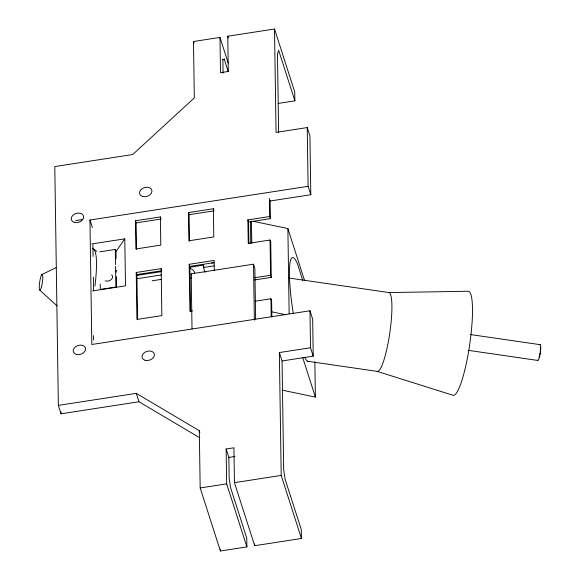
<?xml version="1.0" encoding="UTF-8"?>
<svg xmlns="http://www.w3.org/2000/svg" width="580" height="580" viewBox="0 0 580 580"><rect width="100%" height="100%" fill="white"/><g stroke="black" fill="none" stroke-linecap="round" stroke-linejoin="round"><path stroke-width="0.87" d="M116.087 258.695L115.978 251.531L124.794 238.844L91.843 243.933M41.818 274.558L56.296 267.554M228.274 71.666L224.155 58.848L224.163 59.435L222.88 59.928L223.082 73.145M199.68 437.733L138.975 401.751L61.067 413.794L58.362 405.384L54.788 166.569L132.704 154.534L194.329 97.911L193.481 41.521L219.972 37.424L228.179 62.988M219.972 37.424L220.501 72.674L228.295 71.471L227.766 36.221L274.514 29L294.756 92.046L294.887 100.855L278.125 103.443M222.394 59.704L224.163 59.435M269.678 201.071L310.808 194.72L309.923 135.974L307.226 127.571L276.058 132.385L274.514 29M75.654 220.603L82.781 219.501M313.222 356.156L310.525 347.746L279.357 352.56L282.054 360.97L313.222 356.156L312.671 319.188L309.966 310.779L91.814 344.491L89.951 220.016L308.103 186.311L310.808 194.72M135.452 220.784L160.385 216.927L161.059 219.03L136.126 222.88L135.452 220.784L135.872 248.98L160.805 245.123L160.385 216.927M213.368 208.742L213.788 236.937L188.855 240.794L188.435 212.599L213.368 208.742L213.817 210.141M188.435 212.599L189.109 214.694L214.042 210.844M247.892 219.893L269.707 216.521L270.382 218.624L248.566 221.995L247.892 219.893L248.247 243.39L270.062 240.018L270.737 242.121L271.266 277.37L254.685 279.93M99.724 251.843L115.304 249.436L115.978 251.531M161.16 268.62L161.863 315.614L136.931 319.464L136.227 272.477L161.16 268.62L161.61 270.026M192.582 310.865L189.914 311.279L189.21 264.291L214.143 260.435L214.288 270.374M136.227 272.477L136.902 274.572L161.834 270.722M189.21 264.291L189.885 266.387L213.926 262.675M136.648 275.464L161.581 271.614M189.189 267.351L203.435 265.147L203.95 266.764M203.435 265.147L203.471 267.496L214.15 265.843M137.438 278.654L161.544 274.927M192.016 328.947L191.19 273.825L253.518 264.19L254.867 268.395L255.628 319M152.178 280.785L161.109 279.408M92.546 290.928L125.497 285.839L124.794 238.844M189.892 278.269L191.668 277.994M254.881 277.689L270.592 275.268L271.266 277.37M255.236 301.187L270.94 298.765L271.614 300.861L271.861 316.977M58.362 405.384L136.278 393.349L199.31 430.708L199.854 432.39M199.31 430.708L200.173 487.954L220.407 551L246.899 546.904L226.657 483.865L226.135 449L233.929 447.796L234.45 482.654L254.692 545.7L301.44 538.479L301.31 529.671L285.113 479.232L283.685 469.742L282.054 360.97M226.135 449L228.839 457.41L234.893 456.474M200.173 487.954L226.657 483.865M234.45 482.654L281.199 475.433L301.44 538.479M288.738 278.001L389.006 292.567L468.64 291.254A52.62 8.961 -81.7 0 1 469.466 346.079A52.62 8.961 -81.7 0 1 453.002 395.27L377.152 371.367L307.327 361.224M470.474 334.551L540.168 344.68M468.103 350.313L537.798 360.441M253.206 221.306L287.876 228.542L304.427 280.104M271.846 311.837L285.715 314.737M282.083 390.137L315.389 397.09L314.86 361.782M92.452 248.247L96.78 251.35M39.831 290.16L57.123 305.964M294.887 100.855L278.69 50.424L277.457 53.853L278.639 132.639M227.766 36.221L228.31 37.925M302.695 357.563L315.389 397.09M193.481 41.521L194.032 43.224M203.471 267.496L205.023 272.346M191.19 273.825L191.726 275.507M89.951 220.016L92.379 227.585M136.278 393.349L138.975 401.751M302.716 280.495L297.83 264.726A52.62 7.823 81.2 0 0 289.739 265.336A52.62 7.823 81.2 0 0 293.255 313.265M194.699 273.325L194.539 272.035L192.806 269.765A7.337 4.959 -0.9 0 0 189.609 268.402M307.226 127.571L308.103 186.311M309.966 310.779L310.525 347.746M287.876 228.542L289.152 313.649M279.357 352.56L281.199 475.433M270.113 200.549L270.382 218.624M269.439 198.447L269.707 216.521M270.062 240.018L270.592 275.268M270.94 298.765L271.208 316.665M253.518 264.19L254.359 320.225M250.451 221.4L250.777 243.129M254.663 543.938L254.692 545.7M248.566 221.995L248.893 243.687M246.899 546.904L246.768 538.095L230.579 487.657L229.151 478.166L228.839 457.41M220.386 549.238L220.407 551M189.109 214.694L189.508 241.128M189.885 266.387L190.559 311.576M136.126 222.88L136.525 249.32M136.902 274.572L137.576 319.761M116.261 270.331L116.283 272.121M116.355 276.595L116.515 287.339M115.304 249.436L115.529 264.647M115.558 266.438L115.862 287.027L100.282 289.435L100.202 284.062M92.894 244.658L93.068 256.382M93.38 277.131L93.583 290.66M93.438 335.61L93.503 340.01M61.038 411.981L61.067 413.794M251.474 220.944L251.771 243.31M308.038 361.492A52.62 7.823 81.2 0 1 304.797 357.563M389.006 292.567A39.86 6.786 -81.7 0 1 389.629 334.102A39.86 6.786 -81.7 0 1 377.152 371.367M94.134 249.987A39.86 6.786 -81.7 0 1 94.924 286.027M540.328 347.268A6.38 1.087 -81.7 0 1 540.241 351.255M540.031 352.901A6.38 1.087 -81.7 0 1 539.755 354.518M539.422 356.004A6.38 1.087 -81.7 0 1 539.052 357.258M539.791 344.832A7.975 1.356 -81.7 0 1 540.292 352.981A7.975 1.356 -81.7 0 1 537.5 360.057M213.897 262.595A4.466 3.219 -17.8 0 1 211.642 262.943M111.519 274.789A4.785 3.451 -17.8 0 1 111.338 279.473A4.785 3.451 -17.8 0 1 105.205 280.836M41.557 286.585A7.975 1.356 -81.7 0 0 42.202 274.398A7.975 1.356 -81.7 0 0 39.288 285.846A7.975 1.356 -81.7 0 0 41.557 286.585M74.363 222.379A6.38 4.604 -17.8 0 0 83.658 216.869A6.38 4.604 -17.8 0 0 74.247 214.245A6.38 4.604 -17.8 0 0 74.363 222.379M76.343 354.445A6.38 4.604 -17.8 0 0 85.63 348.935A6.38 4.604 -17.8 0 0 76.219 346.311A6.38 4.604 -17.8 0 0 76.343 354.445M145.152 360.303A6.38 4.604 -17.8 0 0 154.44 354.786A6.38 4.604 -17.8 0 0 145.029 352.161A6.38 4.604 -17.8 0 0 145.152 360.303M142.702 196.518A6.38 4.604 -17.8 0 0 151.989 191.001A6.38 4.604 -17.8 0 0 142.578 188.377A6.38 4.604 -17.8 0 0 142.702 196.518"/></g></svg>
